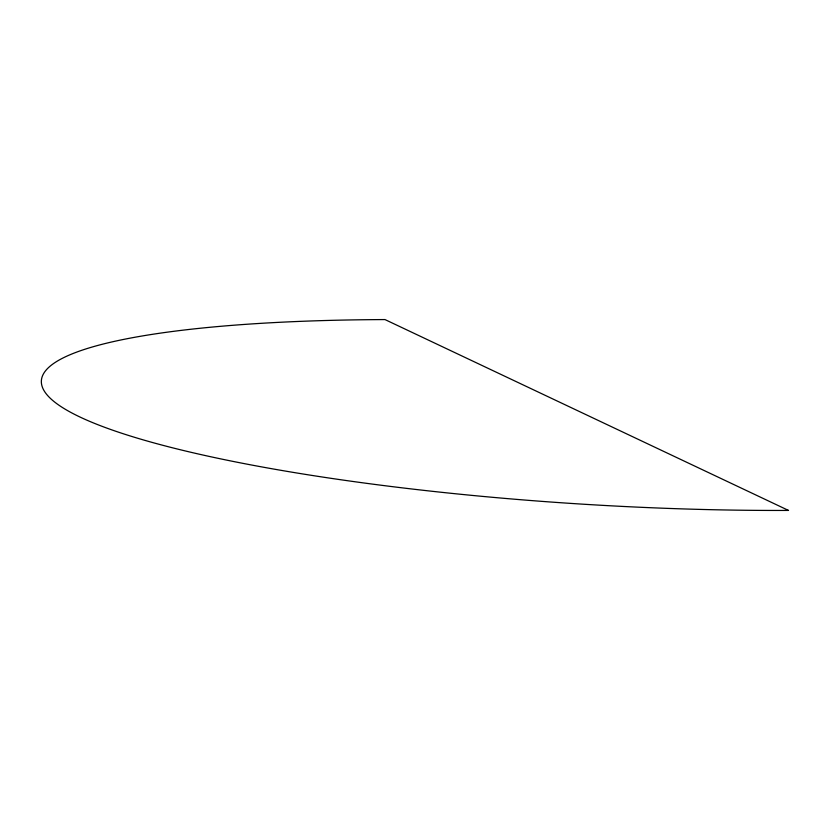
<?xml version="1.0" encoding="UTF-8"?>
<svg xmlns="http://www.w3.org/2000/svg" width="830" height="830" viewBox="0 0 830 830"><rect width="100%" height="100%" fill="white"/><g stroke="black" fill="none" stroke-linecap="round" stroke-linejoin="round"><path stroke-width="1.25" d="M788.5 510.429L384.985 319.571A546.441 89.246 3.6 0 0 80.043 417.054A546.441 89.246 3.6 0 0 788.5 510.429"/></g></svg>
